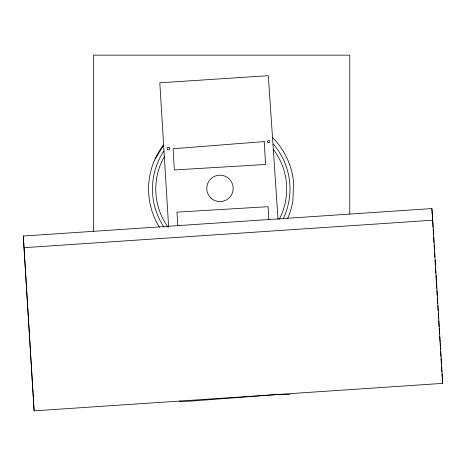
<?xml version="1.0" encoding="UTF-8"?>
<svg xmlns="http://www.w3.org/2000/svg" width="466" height="466" viewBox="0 0 466 466"><rect width="100%" height="100%" fill="white"/><g stroke="black" fill="none" stroke-linecap="round" stroke-linejoin="round"><path stroke-width="0.7" d="M155.085 158.958L163.618 145.27M23.3 236.035L431.883 208.564L432.739 220.208L442.7 383.378L34.117 410.849L23.3 236.035L34.117 410.849M24.156 247.679L432.739 220.208M289.864 394.318L279.373 394.399L188.579 401.267L179.288 401.273M441.995 373.79L442.7 383.378M278.045 219.469L268.329 75.684L159.815 82.808L168.634 227.029M431.883 208.564L432.547 219.445M432.681 221.618L433.036 227.42M433.17 229.592L433.479 234.672M433.613 236.845L433.968 242.646M434.096 244.825L434.411 249.898M434.539 252.077L434.854 257.15M435.028 260.051L435.337 265.131M435.471 267.303L435.827 273.105M435.96 275.284L436.31 281.085M436.397 282.536L436.753 288.338M436.887 290.51L437.195 295.59M437.329 297.762L437.685 303.564M437.819 305.743L438.127 310.816M438.261 312.995L438.611 318.796M438.745 320.969L439.1 326.771M439.188 328.221L439.543 334.023M439.677 336.202L440.032 342.003M440.12 343.454L440.475 349.255M440.603 351.428L440.918 356.507M441.046 358.68L441.401 364.482M441.535 366.66L441.844 371.734M177.796 225.73L176.964 212.141L268.107 206.677L268.882 219.55M349.768 213.865L349.768 55.151L93.485 55.151L93.485 231.34M287.656 218.449A72.655 72.655 0 0 0 292.898 200.939L293.539 181.985A72.655 72.655 0 0 0 272.593 137.633M159.401 227.187A72.655 72.655 0 0 1 163.38 145.06M273.152 149.143A65.473 65.473 0 0 1 279.303 219.247M168.016 227.169A65.473 65.473 0 0 1 164.515 156.308M273.262 144.052A68.776 68.776 0 0 1 283.147 218.95M163.945 227.088A68.776 68.776 0 0 1 163.921 151.001M264.205 141.588L173.072 148.736L174.371 169.95L265.579 164.481L264.205 141.588M167.655 149.609A1.322 1.322 0 0 0 169.77 148.736A1.322 1.322 0 0 0 167.952 147.343A1.322 1.322 0 0 0 167.655 149.609M268.067 142.561A1.124 1.124 0 0 0 269.75 141.588A1.124 1.124 0 0 0 268.067 140.615A1.124 1.124 0 0 0 268.067 142.561M211.028 198.108A13.211 13.211 0 0 0 232.866 191.276A13.211 13.211 0 0 0 216.032 175.781A13.211 13.211 0 0 0 211.028 198.108"/></g></svg>
